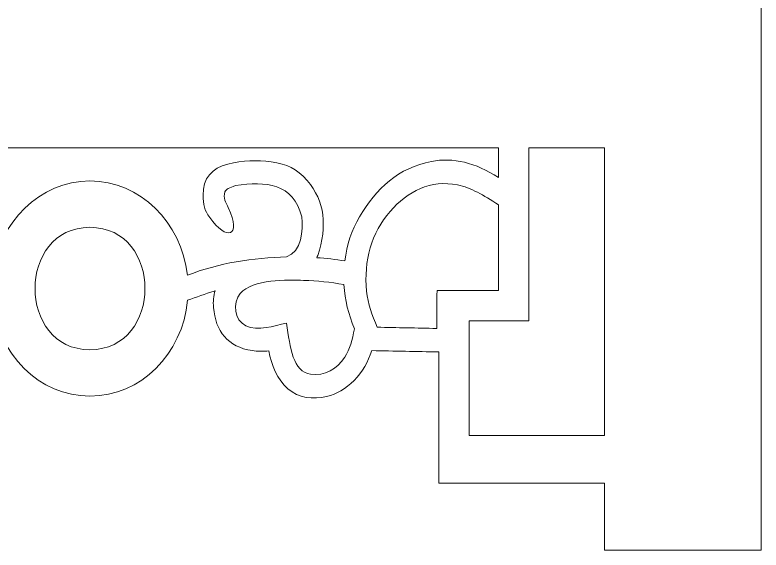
# Model space of a CAD drawing. Header units: centimetres. Extents: x -9 to 7.7, y -13.3 to 13.
# Drawn here: x 3.711 to 7.701, y -13.312 to -10.448 of the extents above; entities that cross this region are included whole.
import ezdxf

# ---------------------------------------------------------------- set-up
doc = ezdxf.new("R2010")
doc.units = ezdxf.units.CM
doc.header["$MEASUREMENT"] = 0
doc.layers.add('layer 1', color=7, linetype='Continuous')

msp = doc.modelspace()

# ---------------------------------------------------------------- linework, layer by layer
at = {"layer": 'layer 1', "color": 242, "lineweight": 9}
for points, knots in [([(7.70066, 13.002), (5.30848, 13.002), (2.9163, 13.002), (0.52412, 13.002), (0.52412, 13.002), (0.52412, 5.00681), (0.52412, -2.98838), (0.52412, -10.98356), (0.52412, -10.98356), (0.52414, -10.98356), (0.52416, -10.98356), (0.52418, -10.98356), (0.52418, -10.98356), (0.52418, -11.7597), (0.52418, -12.53583), (0.52418, -13.31196), (0.52418, -13.31196), (0.80327, -13.31196), (1.08236, -13.31196), (1.36144, -13.31196), (1.36144, -13.31196), (1.36144, -13.19235), (1.36144, -13.07274), (1.36144, -12.95313), (1.36144, -12.95313), (1.65666, -12.95313), (1.95187, -12.95313), (2.24708, -12.95313), (2.24708, -12.95313), (2.24708, -12.71941), (2.24708, -12.48568), (2.24708, -12.25195), (2.24708, -12.25195), (2.36652, -12.24957), (2.48595, -12.24719), (2.60538, -12.2448), (2.60538, -12.2448), (2.62659, -12.30528), (2.65438, -12.35773), (2.70053, -12.40402), (2.70053, -12.40402), (2.74571, -12.44934), (2.79241, -12.47736), (2.84726, -12.49011), (2.84726, -12.49011), (2.91984, -12.50699), (2.9965, -12.49964), (3.05478, -12.44881), (3.05478, -12.44881), (3.11117, -12.3996), (3.14371, -12.3208), (3.15539, -12.24562), (3.15539, -12.24562), (3.18876, -12.24899), (3.21714, -12.24821), (3.24391, -12.24438), (3.24391, -12.24438), (3.37747, -12.22526), (3.44056, -12.14075), (3.45183, -12.01331), (3.45183, -12.01331), (3.4546, -11.98208), (3.4524, -11.95125), (3.44247, -11.92411), (3.44247, -11.92411), (3.44458, -11.92463), (3.44668, -11.92515), (3.44878, -11.92568), (3.44878, -11.92568), (3.49591, -11.94198), (3.54303, -11.95827), (3.59017, -11.97457), (3.59017, -11.97457), (3.61845, -12.26337), (3.84148, -12.48824), (4.11242, -12.48824), (4.11242, -12.48824), (4.38336, -12.48824), (4.60638, -12.26337), (4.63467, -11.97457), (4.63467, -11.97457), (4.6818, -11.95827), (4.72893, -11.94198), (4.77606, -11.92568), (4.77606, -11.92568), (4.77816, -11.92515), (4.78026, -11.92463), (4.78236, -11.92411), (4.78236, -11.92411), (4.77244, -11.95125), (4.77024, -11.98208), (4.773, -12.01331), (4.773, -12.01331), (4.78428, -12.14075), (4.84737, -12.22526), (4.98093, -12.24438), (4.98093, -12.24438), (5.00769, -12.24821), (5.03608, -12.24899), (5.06944, -12.24562), (5.06944, -12.24562), (5.08113, -12.3208), (5.11367, -12.3996), (5.17006, -12.44881), (5.17006, -12.44881), (5.22833, -12.49964), (5.30499, -12.50699), (5.37758, -12.49011), (5.37758, -12.49011), (5.43242, -12.47736), (5.47912, -12.44934), (5.52431, -12.40402), (5.52431, -12.40402), (5.57046, -12.35773), (5.59825, -12.30528), (5.61945, -12.2448), (5.61945, -12.2448), (5.73889, -12.24719), (5.85832, -12.24957), (5.97775, -12.25195), (5.97775, -12.25195), (5.97775, -12.48568), (5.97775, -12.71941), (5.97775, -12.95313), (5.97775, -12.95313), (6.27297, -12.95313), (6.56818, -12.95313), (6.8634, -12.95313), (6.8634, -12.95313), (6.8634, -13.07274), (6.8634, -13.19235), (6.8634, -13.31196), (6.8634, -13.31196), (7.14248, -13.31196), (7.42157, -13.31196), (7.70066, -13.31196), (7.70066, -13.31196), (7.70066, -12.53583), (7.70066, -11.7597), (7.70066, -10.98356), (7.70066, -10.98356), (7.70066, -2.98838), (7.70066, 5.00681), (7.70066, 13.002)], [0, 0, 0, 0, 0.027027, 0.027027, 0.027027, 0.027027, 0.0540541, 0.0540541, 0.0540541, 0.0540541, 0.0810811, 0.0810811, 0.0810811, 0.0810811, 0.1081081, 0.1081081, 0.1081081, 0.1081081, 0.1351351, 0.1351351, 0.1351351, 0.1351351, 0.1621622, 0.1621622, 0.1621622, 0.1621622, 0.1891892, 0.1891892, 0.1891892, 0.1891892, 0.2162162, 0.2162162, 0.2162162, 0.2162162, 0.2432432, 0.2432432, 0.2432432, 0.2432432, 0.2702703, 0.2702703, 0.2702703, 0.2702703, 0.2972973, 0.2972973, 0.2972973, 0.2972973, 0.3243243, 0.3243243, 0.3243243, 0.3243243, 0.3513514, 0.3513514, 0.3513514, 0.3513514, 0.3783784, 0.3783784, 0.3783784, 0.3783784, 0.4054054, 0.4054054, 0.4054054, 0.4054054, 0.4324324, 0.4324324, 0.4324324, 0.4324324, 0.4594595, 0.4594595, 0.4594595, 0.4594595, 0.4864865, 0.4864865, 0.4864865, 0.4864865, 0.5135135, 0.5135135, 0.5135135, 0.5135135, 0.5405405, 0.5405405, 0.5405405, 0.5405405, 0.5675676, 0.5675676, 0.5675676, 0.5675676, 0.5945946, 0.5945946, 0.5945946, 0.5945946, 0.6216216, 0.6216216, 0.6216216, 0.6216216, 0.6486486, 0.6486486, 0.6486486, 0.6486486, 0.6756757, 0.6756757, 0.6756757, 0.6756757, 0.7027027, 0.7027027, 0.7027027, 0.7027027, 0.7297297, 0.7297297, 0.7297297, 0.7297297, 0.7567568, 0.7567568, 0.7567568, 0.7567568, 0.7837838, 0.7837838, 0.7837838, 0.7837838, 0.8108108, 0.8108108, 0.8108108, 0.8108108, 0.8378378, 0.8378378, 0.8378378, 0.8378378, 0.8648649, 0.8648649, 0.8648649, 0.8648649, 0.8918919, 0.8918919, 0.8918919, 0.8918919, 0.9189189, 0.9189189, 0.9189189, 0.9189189, 0.9459459, 0.9459459, 0.9459459, 0.9459459, 1, 1, 1, 1]), ([(4.11242, -11.159), (3.3843, -11.159), (2.65617, -11.159), (1.92805, -11.159), (1.92805, -11.159), (1.92805, -11.21218), (1.92805, -11.26538), (1.92805, -11.31857), (1.92805, -11.31857), (2.05256, -11.23736), (2.16988, -11.21032), (2.28662, -11.23212), (2.28662, -11.23212), (2.46096, -11.26466), (2.58415, -11.3788), (2.67049, -11.52807), (2.67049, -11.52807), (2.71224, -11.60025), (2.74106, -11.67935), (2.74913, -11.76482), (2.74913, -11.76482), (2.7991, -11.75648), (2.84969, -11.75058), (2.90025, -11.74725), (2.90025, -11.74725), (2.89798, -11.74353), (2.8957, -11.73981), (2.89344, -11.73609), (2.89344, -11.73609), (2.84461, -11.57783), (2.85443, -11.4459), (2.95122, -11.33459), (2.95122, -11.33459), (3.00962, -11.26745), (3.05738, -11.24715), (3.14439, -11.2345), (3.14439, -11.2345), (3.21969, -11.22356), (3.29453, -11.22677), (3.37524, -11.24666), (3.37524, -11.24666), (3.45991, -11.26752), (3.50859, -11.32199), (3.50789, -11.41351), (3.50789, -11.41351), (3.50751, -11.46231), (3.50018, -11.49331), (3.47228, -11.53247), (3.47228, -11.53247), (3.38191, -11.65932), (3.29926, -11.63784), (3.37318, -11.47925), (3.37318, -11.47925), (3.38527, -11.45331), (3.40209, -11.42572), (3.39055, -11.39568), (3.39055, -11.39568), (3.38448, -11.37987), (3.36779, -11.37334), (3.33429, -11.36192), (3.33429, -11.36192), (3.17183, -11.33763), (3.02582, -11.348), (2.98034, -11.52917), (2.98034, -11.52917), (2.9713, -11.59963), (2.98119, -11.71624), (3.061, -11.74343), (3.061, -11.74343), (3.23961, -11.74771), (3.42471, -11.77598), (3.59115, -11.84126), (3.59115, -11.84126), (3.62315, -11.55673), (3.84428, -11.33626), (4.11242, -11.33626), (4.11242, -11.33626), (4.38056, -11.33626), (4.60169, -11.55673), (4.6337, -11.84126), (4.6337, -11.84126), (4.80012, -11.77598), (4.98523, -11.74771), (5.16384, -11.74343), (5.16384, -11.74343), (5.24364, -11.71624), (5.25353, -11.59963), (5.2445, -11.52917), (5.2445, -11.52917), (5.19902, -11.348), (5.05301, -11.33763), (4.89056, -11.36192), (4.89056, -11.36192), (4.85704, -11.37334), (4.84035, -11.37987), (4.83428, -11.39568), (4.83428, -11.39568), (4.82274, -11.42572), (4.83956, -11.45331), (4.85165, -11.47925), (4.85165, -11.47925), (4.92557, -11.63784), (4.84291, -11.65932), (4.75256, -11.53247), (4.75256, -11.53247), (4.72466, -11.49331), (4.71732, -11.46231), (4.71695, -11.41351), (4.71695, -11.41351), (4.71624, -11.32199), (4.76492, -11.26752), (4.84961, -11.24666), (4.84961, -11.24666), (4.93032, -11.22677), (5.00515, -11.22356), (5.08045, -11.2345), (5.08045, -11.2345), (5.16746, -11.24715), (5.21521, -11.26745), (5.27361, -11.33459), (5.27361, -11.33459), (5.37041, -11.4459), (5.38024, -11.57783), (5.33139, -11.73609), (5.33139, -11.73609), (5.32913, -11.73981), (5.32686, -11.74353), (5.32458, -11.74725), (5.32458, -11.74725), (5.37514, -11.75058), (5.42573, -11.75648), (5.47571, -11.76482), (5.47571, -11.76482), (5.48377, -11.67935), (5.51259, -11.60025), (5.55435, -11.52807), (5.55435, -11.52807), (5.64068, -11.3788), (5.76387, -11.26466), (5.93821, -11.23212), (5.93821, -11.23212), (6.05497, -11.21032), (6.17227, -11.23736), (6.29679, -11.31857), (6.29679, -11.31857), (6.29679, -11.26538), (6.29679, -11.21218), (6.29679, -11.159), (6.29679, -11.159), (5.56866, -11.159), (4.84054, -11.159), (4.11242, -11.159)], [0, 0, 0, 0, 0.025641, 0.025641, 0.025641, 0.025641, 0.0512821, 0.0512821, 0.0512821, 0.0512821, 0.0769231, 0.0769231, 0.0769231, 0.0769231, 0.1025641, 0.1025641, 0.1025641, 0.1025641, 0.1282051, 0.1282051, 0.1282051, 0.1282051, 0.1538462, 0.1538462, 0.1538462, 0.1538462, 0.1794872, 0.1794872, 0.1794872, 0.1794872, 0.2051282, 0.2051282, 0.2051282, 0.2051282, 0.2307692, 0.2307692, 0.2307692, 0.2307692, 0.2564103, 0.2564103, 0.2564103, 0.2564103, 0.2820513, 0.2820513, 0.2820513, 0.2820513, 0.3076923, 0.3076923, 0.3076923, 0.3076923, 0.3333333, 0.3333333, 0.3333333, 0.3333333, 0.3589744, 0.3589744, 0.3589744, 0.3589744, 0.3846154, 0.3846154, 0.3846154, 0.3846154, 0.4102564, 0.4102564, 0.4102564, 0.4102564, 0.4358974, 0.4358974, 0.4358974, 0.4358974, 0.4615385, 0.4615385, 0.4615385, 0.4615385, 0.4871795, 0.4871795, 0.4871795, 0.4871795, 0.5128205, 0.5128205, 0.5128205, 0.5128205, 0.5384615, 0.5384615, 0.5384615, 0.5384615, 0.5641026, 0.5641026, 0.5641026, 0.5641026, 0.5897436, 0.5897436, 0.5897436, 0.5897436, 0.6153846, 0.6153846, 0.6153846, 0.6153846, 0.6410256, 0.6410256, 0.6410256, 0.6410256, 0.6666667, 0.6666667, 0.6666667, 0.6666667, 0.6923077, 0.6923077, 0.6923077, 0.6923077, 0.7179487, 0.7179487, 0.7179487, 0.7179487, 0.7435897, 0.7435897, 0.7435897, 0.7435897, 0.7692308, 0.7692308, 0.7692308, 0.7692308, 0.7948718, 0.7948718, 0.7948718, 0.7948718, 0.8205128, 0.8205128, 0.8205128, 0.8205128, 0.8461538, 0.8461538, 0.8461538, 0.8461538, 0.8717949, 0.8717949, 0.8717949, 0.8717949, 0.8974359, 0.8974359, 0.8974359, 0.8974359, 0.9230769, 0.9230769, 0.9230769, 0.9230769, 0.9487179, 0.9487179, 0.9487179, 0.9487179, 1, 1, 1, 1]), ([(6.45815, -11.159), (6.59323, -11.159), (6.72832, -11.159), (6.8634, -11.159), (6.8634, -11.159), (6.8634, -11.67241), (6.8634, -12.18581), (6.8634, -12.69922), (6.8634, -12.69922), (6.62197, -12.69922), (6.38054, -12.69922), (6.13913, -12.69922), (6.13913, -12.69922), (6.13913, -12.4946), (6.13913, -12.29), (6.13913, -12.08539), (6.13913, -12.08539), (6.25276, -12.08539), (6.34429, -12.08539), (6.45815, -12.08539), (6.45815, -12.08539), (6.45815, -11.7766), (6.45815, -11.46779), (6.45815, -11.159)], [0, 0, 0, 0, 0.1428571, 0.1428571, 0.1428571, 0.1428571, 0.2857143, 0.2857143, 0.2857143, 0.2857143, 0.4285714, 0.4285714, 0.4285714, 0.4285714, 0.5714286, 0.5714286, 0.5714286, 0.5714286, 0.7142857, 0.7142857, 0.7142857, 0.7142857, 1, 1, 1, 1]), ([(5.96808, -11.92263), (6.07765, -11.92263), (6.18722, -11.92263), (6.29679, -11.92263), (6.29679, -11.92263), (6.29679, -11.77005), (6.29679, -11.61748), (6.29679, -11.46491), (6.29679, -11.46491), (6.21518, -11.41169), (6.1504, -11.37312), (6.07788, -11.35819), (6.07788, -11.35819), (5.93396, -11.32856), (5.81129, -11.39285), (5.71741, -11.49973), (5.71741, -11.49973), (5.61716, -11.61387), (5.57537, -11.76543), (5.59111, -11.92601), (5.59111, -11.92601), (5.59812, -11.9976), (5.62153, -12.05327), (5.64791, -12.1196), (5.64791, -12.1196), (5.75406, -12.12172), (5.86021, -12.12383), (5.96636, -12.12596), (5.96636, -12.12596), (5.96693, -12.05818), (5.9675, -11.9904), (5.96808, -11.92263)], [0, 0, 0, 0, 0.1111111, 0.1111111, 0.1111111, 0.1111111, 0.2222222, 0.2222222, 0.2222222, 0.2222222, 0.3333333, 0.3333333, 0.3333333, 0.3333333, 0.4444444, 0.4444444, 0.4444444, 0.4444444, 0.5555556, 0.5555556, 0.5555556, 0.5555556, 0.6666667, 0.6666667, 0.6666667, 0.6666667, 0.7777778, 0.7777778, 0.7777778, 0.7777778, 1, 1, 1, 1]), ([(4.11242, -11.58484), (4.50427, -11.58484), (4.50427, -12.23965), (4.11242, -12.23965), (4.11242, -12.23965), (3.72056, -12.23965), (3.72058, -11.58484), (4.11242, -11.58484)], [0, 0, 0, 0, 0.3333333, 0.3333333, 0.3333333, 0.3333333, 1, 1, 1, 1]), ([(4.94656, -12.11157), (5.01009, -12.1409), (5.09667, -12.11379), (5.16263, -12.097), (5.16263, -12.097), (5.18364, -12.23296), (5.19764, -12.35636), (5.29128, -12.371), (5.29128, -12.371), (5.3684, -12.38307), (5.43382, -12.34185), (5.47443, -12.28008), (5.47443, -12.28008), (5.50303, -12.23656), (5.51591, -12.18847), (5.52603, -12.12788), (5.52603, -12.12788), (5.49441, -12.0484), (5.47495, -11.97658), (5.47022, -11.89091), (5.47022, -11.89091), (5.39934, -11.87885), (5.32697, -11.871), (5.25477, -11.86878), (5.25477, -11.86878), (5.17062, -11.86621), (4.98206, -11.86056), (4.91611, -11.93862), (4.91611, -11.93862), (4.87373, -11.98879), (4.88336, -12.08241), (4.94656, -12.11157)], [0, 0, 0, 0, 0.1111111, 0.1111111, 0.1111111, 0.1111111, 0.2222222, 0.2222222, 0.2222222, 0.2222222, 0.3333333, 0.3333333, 0.3333333, 0.3333333, 0.4444444, 0.4444444, 0.4444444, 0.4444444, 0.5555556, 0.5555556, 0.5555556, 0.5555556, 0.6666667, 0.6666667, 0.6666667, 0.6666667, 0.7777778, 0.7777778, 0.7777778, 0.7777778, 1, 1, 1, 1])]:
    msp.add_open_spline(points, degree=3, knots=knots, dxfattribs=at)

doc.saveas('drawing.dxf')
